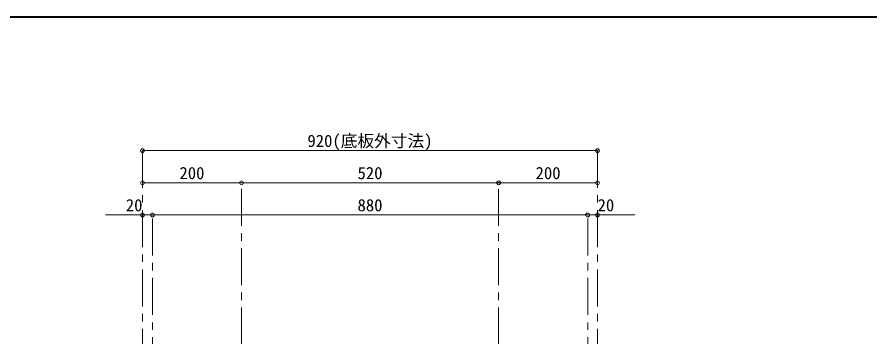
# Model space of a CAD drawing. Units: millimetres at full size, sheet at 1:15. Extents: x -3184 to 2891, y -2037 to 2178.
# Drawn here: x -860 to 864, y 1531 to 2178 of the extents above; entities that cross this region are included whole.
import ezdxf
from ezdxf.enums import TextEntityAlignment as Align

# ---------------------------------------------------------------- set-up
doc = ezdxf.new("R2010")
doc.units = ezdxf.units.MM
doc.header["$LTSCALE"] = 15
doc.header["$PDMODE"] = 32
doc.header["$PDSIZE"] = 7.5
doc.linetypes.add('CHAIN1', pattern=[8, 5, -1, 1, -1])
doc.layers.add('0-0', color=7, linetype='Continuous', lineweight=18)
doc.styles.add('ＭＳ ゴシック', font='')
doc.styles.get('ＭＳ ゴシック').set_extended_font_data('MS Gothic')

msp = doc.modelspace()

# ---------------------------------------------------------------- linework, layer by layer
at = {"layer": '0-0', "color": 1, "lineweight": 40}
msp.add_line((2890.8, 2177.87), (-3184.2, 2177.87), dxfattribs=at)
at = {"layer": '0-0', "color": 4, "lineweight": 9}
for p, q in [((-606.7, 1907.87), (313.3, 1907.87)), ((-606.7, 1842.87), (-406.7, 1842.87)), ((-406.7, 1842.87), (113.3, 1842.87)), ((113.3, 1842.87), (313.3, 1842.87)), ((-586.7, 1777.87), (-681.7, 1777.87)), ((293.3, 1777.87), (-586.7, 1777.87)), ((388.3, 1777.87), (293.3, 1777.87))]:
    msp.add_line(p, q, dxfattribs=at)
at = {"layer": '0-0', "color": 4, "linetype": 'CHAIN1', "lineweight": 9}
for p, q in [((-606.7, 1907.87), (-606.7, 1427.87)), ((313.3, 1907.87), (313.3, 1427.87)), ((-406.7, 1395.87), (-406.7, 1842.87)), ((113.3, 1395.87), (113.3, 1842.87)), ((-586.7, 1215.87), (-586.7, 1777.87)), ((293.3, 1215.87), (293.3, 1777.87))]:
    msp.add_line(p, q, dxfattribs=at)
at = {"layer": '0-0', "color": 1}
for p in [(-606.7, 1907.87), (313.3, 1907.87), (-606.7, 1842.87), (-406.7, 1842.87), (113.3, 1842.87), (313.3, 1842.87), (-606.7, 1777.87), (-586.7, 1777.87), (293.3, 1777.87), (313.3, 1777.87)]:
    msp.add_point(p, dxfattribs=at)

# ---------------------------------------------------------------- texts
at = {"layer": '0-0', "style": 'ＭＳ ゴシック'}
for s, p in [('920(底板外寸法)', (-273.26, 1907.87)), ('200', (-532.01, 1842.87)), ('520', (-172.01, 1842.87)), ('200', (187.99, 1842.87)), ('20', (-640.45, 1777.87)), ('880', (-172.01, 1777.87)), ('20', (313.3, 1777.87))]:
    msp.add_text(s, height=24.74, dxfattribs=at).set_placement(p, align=Align.BOTTOM_LEFT)

doc.saveas('drawing.dxf')
